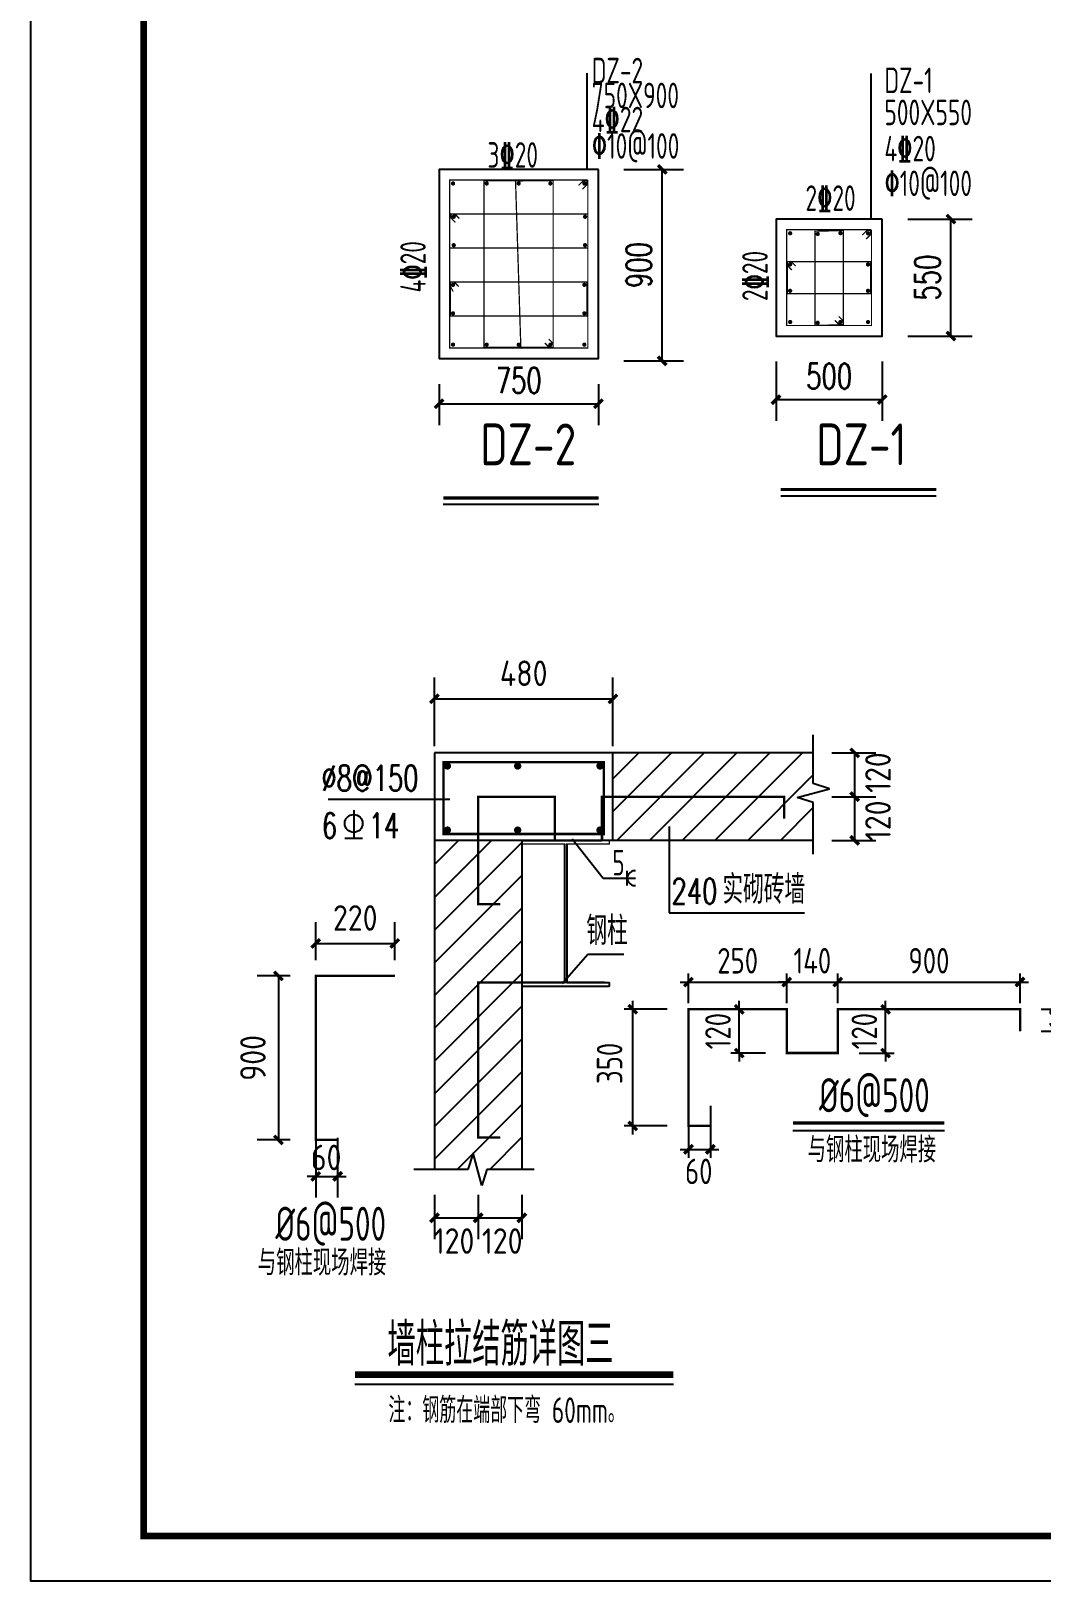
# Model space of a CAD drawing. Extents: x 177291 to 1288761, y 177638 to 322898.
# Drawn here: x 409111 to 432875, y 177960 to 214406 of the extents above; entities that cross this region are included whole.
import ezdxf
from ezdxf.enums import TextEntityAlignment as Align

# ---------------------------------------------------------------- set-up
doc = ezdxf.new("R2010")
doc.units = 0
doc.header["$LTSCALE"] = 1000
for name, color, linetype in [('22', 1, 'Continuous'), ('AXIS', 3, 'Continuous'), ('C', 6, 'Continuous'), ('COLU_DE', 7, 'Continuous'), ('COLU_DE_REIND', 1, 'Continuous'), ('COLU_DE_REINL', 1, 'Continuous'), ('COLU_DE_TEXT_JZ', 7, 'Continuous'), ('DIM', 146, 'Continuous'), ('DIM_LEAD', 3, 'Continuous'), ('NUM', 7, 'Continuous'), ('OTHER', 7, 'Continuous'), ('PUB_DIM', 3, 'Continuous'), ('PUB_TEXT', 7, 'Continuous'), ('PUB_TITLE', 4, 'Continuous'), ('TEXT', 7, 'Continuous'), ('中粗线', 3, 'Continuous'), ('构造线', 7, 'Continuous'), ('特细线', 8, 'Continuous'), ('粗线', 5, 'Continuous'), ('细线', 9, 'Continuous')]:
    doc.layers.add(name, color=color, linetype=linetype)
doc.styles.add('_TCH_DIM', font='SIMPLEX', dxfattribs={"bigfont": 'GBCBIG'})
doc.styles.add('_TCH_DIM_T3', font='SIMPLEX', dxfattribs={"width": 0.705882, "bigfont": 'GBCBIG'})
doc.styles.add('C', font='tssdeng.shx', dxfattribs={"height": 3, "bigfont": 'tssdchn.shx'})
doc.styles.get("Standard").update_dxf_attribs({"font": 'gbenor.shx', "bigfont": 'gbcbig.shx'})
doc.styles.add('STYLE1', font='tssdeng.shx', dxfattribs={"width": 0.75, "bigfont": 'tssdchn.shx'})
doc.styles.add('TSSD_Dimension', font='Tssdeng.shx', dxfattribs={"width": 0.8, "bigfont": 'hztxt.shx'})
doc.styles.add('TSSD_Norm', font='tssdeng.shx', dxfattribs={"bigfont": 'hztxt.shx'})
doc.styles.add('TSSD_Rein', font='Tssdeng.shx', dxfattribs={"width": 0.7, "bigfont": 'hztxt.shx'})
doc.dimstyles.new('DIMN120', dxfattribs={"dimscale": 1.2, "dimtxt": 300, "dimasz": 100, "dimexe": 250, "dimexo": 300, "dimgap": 150, "dimtad": 1, "dimdec": 0, "dimzin": 0, "dimdsep": 46, "dimtxsty": 'Standard', "dimblk": 'ARCHTICK', "dimcen": 0.09, "dimclrt": 7, "dimadec": 0, "dimazin": 0, "dimtfac": 1, "dimtdec": 0, "dimtix": 1, "dimtmove": 2, "dimatfit": 3, "dimldrblk": 'ARCHTICK', "dimfxl": 1, "dimtolj": 1, "dimtzin": 0, "dimarcsym": 0})
doc.dimstyles.new('TCH-200-5', dxfattribs={"dimtxt": 595, "dimasz": 200, "dimexe": 500, "dimexo": 600, "dimgap": 252.5, "dimtad": 1, "dimdec": 0, "dimlfac": 0.2, "dimzin": 0, "dimdsep": 46, "dimtxsty": '_TCH_DIM_T3', "dimblk": 'ARCHTICK', "dimcen": 0.09, "dimclrd": 124, "dimclre": 124, "dimclrt": 7, "dimazin": 2, "dimtfac": 1, "dimtdec": 0, "dimtix": 1, "dimtmove": 2, "dimatfit": 3, "dimfxl": 1, "dimtolj": 1, "dimtzin": 0, "dimarcsym": 0})
doc.dimstyles.new('TSSD_100_200', dxfattribs={"dimtxt": 600, "dimasz": 200, "dimexe": 200, "dimexo": 500, "dimgap": 200, "dimtad": 1, "dimdec": 0, "dimlfac": 0.5, "dimzin": 0, "dimdsep": 46, "dimtxsty": 'TSSD_Dimension', "dimblk": 'ARCHTICK', "dimblk1": 'ARCHTICK', "dimblk2": 'ARCHTICK', "dimcen": 0, "dimdle": 200, "dimclrt": 7, "dimadec": 0, "dimazin": 0, "dimtfac": 1, "dimtdec": 0, "dimtix": 1, "dimtmove": 2, "dimatfit": 3, "dimfxl": 1, "dimtolj": 1, "dimtzin": 0, "dimarcsym": 0})

# ---------------------------------------------------------------- blocks, each defined once
blk = doc.blocks.new('_ArchTick')
at = {"color": 0, "linetype": 'ByBlock', "const_width": 0.4}
blk.add_lwpolyline([(-0.5, -0.5), (0.5, 0.5)], dxfattribs=at)
blk = doc.blocks.new('*D1089')
at = {"layer": 'AXIS', "color": 124, "lineweight": -2, "transparency": 16777216}
for p, q in [((429741, 209982), (431255, 209982)), ((430755, 207234), (430755, 209982)), ((429741, 207234), (431255, 207234))]:
    blk.add_line(p, q, dxfattribs=at)
at = {"layer": 'Defpoints', "color": 0, "transparency": 16777216}
for p in [(429141, 209982), (430755, 209982), (429141, 207234)]:
    blk.add_point(p, dxfattribs=at)
at = {"layer": 'AXIS', "color": 124, "lineweight": -2, "transparency": 16777216, "xscale": 200, "yscale": 200, "zscale": 200}
for p, rotation in [((430755, 209982), 90), ((430755, 207234), 270)]:
    blk.add_blockref('_ArchTick', p, dxfattribs=dict(at, rotation=rotation))
at = {"layer": 'AXIS', "color": 7, "transparency": 16777216, "insert": (430205, 208608), "char_height": 595, "attachment_point": 5, "rotation": 90, "style": '_TCH_DIM_T3'}
blk.add_mtext('\\A1;550', dxfattribs=at)
blk = doc.blocks.new('*D1095')
at = {"layer": 'AXIS', "color": 124, "lineweight": -2, "transparency": 16777216}
for p, q in [((426641, 206634), (426641, 205240)), ((429141, 206634), (429141, 205240)), ((426641, 205740), (429141, 205740))]:
    blk.add_line(p, q, dxfattribs=at)
at = {"layer": 'Defpoints', "color": 0, "transparency": 16777216}
for p in [(426641, 207234), (429141, 207234), (429141, 205740)]:
    blk.add_point(p, dxfattribs=at)
at = {"layer": 'AXIS', "color": 124, "lineweight": -2, "transparency": 16777216, "xscale": 200, "yscale": 200, "zscale": 200, "rotation": 180}
blk.add_blockref('_ArchTick', (426641, 205740), dxfattribs=at)
at = {"layer": 'AXIS', "color": 124, "lineweight": -2, "transparency": 16777216, "xscale": 200, "yscale": 200, "zscale": 200}
blk.add_blockref('_ArchTick', (429141, 205740), dxfattribs=at)
at = {"layer": 'AXIS', "color": 7, "transparency": 16777216, "insert": (427891, 206290), "char_height": 595, "attachment_point": 5, "style": '_TCH_DIM_T3'}
blk.add_mtext('\\A1;500', dxfattribs=at)
blk = doc.blocks.new('*D1495')
at = {"layer": 'Defpoints', "color": 0, "transparency": 16777216}
for p in [(-1177, -344), (-2293, -941), (-1177, -941)]:
    blk.add_point(p, dxfattribs=at)
at = {"layer": 'DIM_LEAD', "color": 0, "lineweight": -2, "transparency": 16777216}
for p, q in [((-2293, -581), (-2293, -44)), ((-1177, -581), (-1177, -44)), ((-2293, -344), (-1177, -344))]:
    blk.add_line(p, q, dxfattribs=at)
at = {"layer": 'DIM_LEAD', "color": 0, "lineweight": -2, "transparency": 16777216, "xscale": 120, "yscale": 120, "zscale": 120, "rotation": 180}
blk.add_blockref('_ArchTick', (-2293, -344), dxfattribs=at)
at = {"layer": 'DIM_LEAD', "color": 0, "lineweight": -2, "transparency": 16777216, "xscale": 120, "yscale": 120, "zscale": 120}
blk.add_blockref('_ArchTick', (-1177, -344), dxfattribs=at)
at = {"layer": 'DIM_LEAD', "color": 7, "transparency": 16777216, "insert": (-1735, 16), "char_height": 360, "attachment_point": 5}
blk.add_mtext('\\A1;220', dxfattribs=at)
blk = doc.blocks.new('*D1496')
at = {"layer": 'Defpoints', "color": 0, "transparency": 16777216}
for p in [(-2293, -2728), (-1984, -2728), (-1984, -3630)]:
    blk.add_point(p, dxfattribs=at)
at = {"layer": 'DIM_LEAD', "color": 0, "lineweight": -2, "transparency": 16777216}
for p, q in [((-2293, -3088), (-2293, -3930)), ((-1984, -3088), (-1984, -3930)), ((-2293, -3630), (-2413, -3630)), ((-2293, -3630), (-1984, -3630)), ((-1984, -3630), (-1864, -3630))]:
    blk.add_line(p, q, dxfattribs=at)
at = {"layer": 'DIM_LEAD', "color": 0, "lineweight": -2, "transparency": 16777216, "xscale": 120, "yscale": 120, "zscale": 120}
blk.add_blockref('_ArchTick', (-2293, -3630), dxfattribs=at)
at = {"layer": 'DIM_LEAD', "color": 0, "lineweight": -2, "transparency": 16777216, "xscale": 120, "yscale": 120, "zscale": 120, "rotation": 180}
blk.add_blockref('_ArchTick', (-1984, -3630), dxfattribs=at)
at = {"layer": 'DIM_LEAD', "color": 7, "transparency": 16777216, "insert": (-2146, -3363), "char_height": 360, "attachment_point": 5}
blk.add_mtext('\\A1;60', dxfattribs=at)
blk = doc.blocks.new('*D1497')
at = {"layer": 'Defpoints', "color": 0, "transparency": 16777216}
for p in [(1903, 3108), (-617, 2079), (1903, 2079)]:
    blk.add_point(p, dxfattribs=at)
at = {"layer": 'DIM_LEAD', "color": 0, "lineweight": -2, "transparency": 16777216}
for p, q in [((-617, 2439), (-617, 3408)), ((1903, 2439), (1903, 3408)), ((-617, 3108), (1903, 3108))]:
    blk.add_line(p, q, dxfattribs=at)
at = {"layer": 'DIM_LEAD', "color": 0, "lineweight": -2, "transparency": 16777216, "xscale": 120, "yscale": 120, "zscale": 120, "rotation": 180}
blk.add_blockref('_ArchTick', (-617, 3108), dxfattribs=at)
at = {"layer": 'DIM_LEAD', "color": 0, "lineweight": -2, "transparency": 16777216, "xscale": 120, "yscale": 120, "zscale": 120}
blk.add_blockref('_ArchTick', (1903, 3108), dxfattribs=at)
at = {"layer": 'DIM_LEAD', "color": 7, "transparency": 16777216, "insert": (643, 3468), "char_height": 360, "attachment_point": 5}
blk.add_mtext('\\A1;480', dxfattribs=at)
blk = doc.blocks.new('*D1498')
at = {"layer": 'Defpoints', "color": 0, "transparency": 16777216}
for p in [(4632, 1727), (5316, 1727), (4632, 1110)]:
    blk.add_point(p, dxfattribs=at)
at = {"layer": 'DIM_LEAD', "color": 0, "lineweight": -2, "transparency": 16777216}
for p, q in [((4992, 1727), (5616, 1727)), ((5316, 1110), (5316, 1727)), ((4992, 1110), (5616, 1110))]:
    blk.add_line(p, q, dxfattribs=at)
at = {"layer": 'DIM_LEAD', "color": 0, "lineweight": -2, "transparency": 16777216, "xscale": 120, "yscale": 120, "zscale": 120}
for p, rotation in [((5316, 1727), 90), ((5316, 1110), 270)]:
    blk.add_blockref('_ArchTick', p, dxfattribs=dict(at, rotation=rotation))
at = {"layer": 'DIM_LEAD', "color": 7, "transparency": 16777216, "insert": (5644, 1387), "char_height": 360, "attachment_point": 5, "rotation": 90}
blk.add_mtext('\\A1;120', dxfattribs=at)
blk = doc.blocks.new('*D1499')
at = {"layer": 'Defpoints', "color": 0, "transparency": 16777216}
for p in [(4632, 2344), (5316, 2344), (4632, 1727)]:
    blk.add_point(p, dxfattribs=at)
at = {"layer": 'DIM_LEAD', "color": 0, "lineweight": -2, "transparency": 16777216}
for p, q in [((4992, 2344), (5616, 2344)), ((5316, 1727), (5316, 2344)), ((4992, 1727), (5616, 1727))]:
    blk.add_line(p, q, dxfattribs=at)
at = {"layer": 'DIM_LEAD', "color": 0, "lineweight": -2, "transparency": 16777216, "xscale": 120, "yscale": 120, "zscale": 120}
for p, rotation in [((5316, 2344), 90), ((5316, 1727), 270)]:
    blk.add_blockref('_ArchTick', p, dxfattribs=dict(at, rotation=rotation))
at = {"layer": 'DIM_LEAD', "color": 7, "transparency": 16777216, "insert": (5644, 2067), "char_height": 360, "attachment_point": 5, "rotation": 90}
blk.add_mtext('\\A1;120', dxfattribs=at)
blk = doc.blocks.new('*D1500')
at = {"layer": 'Defpoints', "color": 0, "transparency": 16777216}
for p in [(0, -3531), (617, -3531), (617, -4215)]:
    blk.add_point(p, dxfattribs=at)
at = {"layer": 'DIM_LEAD', "color": 0, "lineweight": -2, "transparency": 16777216}
for p, q in [((0, -3891), (0, -4515)), ((617, -3891), (617, -4515)), ((0, -4215), (617, -4215))]:
    blk.add_line(p, q, dxfattribs=at)
at = {"layer": 'DIM_LEAD', "color": 0, "lineweight": -2, "transparency": 16777216, "xscale": 120, "yscale": 120, "zscale": 120, "rotation": 180}
blk.add_blockref('_ArchTick', (0, -4215), dxfattribs=at)
at = {"layer": 'DIM_LEAD', "color": 0, "lineweight": -2, "transparency": 16777216, "xscale": 120, "yscale": 120, "zscale": 120}
blk.add_blockref('_ArchTick', (617, -4215), dxfattribs=at)
at = {"layer": 'DIM_LEAD', "color": 7, "transparency": 16777216, "insert": (340, -4542), "char_height": 360, "attachment_point": 5}
blk.add_mtext('\\A1;120', dxfattribs=at)
blk = doc.blocks.new('*D1501')
at = {"layer": 'Defpoints', "color": 0, "transparency": 16777216}
for p in [(-617, -3531), (0, -3531), (0, -4215)]:
    blk.add_point(p, dxfattribs=at)
at = {"layer": 'DIM_LEAD', "color": 0, "lineweight": -2, "transparency": 16777216}
for p, q in [((-617, -3891), (-617, -4515)), ((0, -3891), (0, -4515)), ((-617, -4215), (0, -4215))]:
    blk.add_line(p, q, dxfattribs=at)
at = {"layer": 'DIM_LEAD', "color": 0, "lineweight": -2, "transparency": 16777216, "xscale": 120, "yscale": 120, "zscale": 120, "rotation": 180}
blk.add_blockref('_ArchTick', (-617, -4215), dxfattribs=at)
at = {"layer": 'DIM_LEAD', "color": 0, "lineweight": -2, "transparency": 16777216, "xscale": 120, "yscale": 120, "zscale": 120}
blk.add_blockref('_ArchTick', (0, -4215), dxfattribs=at)
at = {"layer": 'DIM_LEAD', "color": 7, "transparency": 16777216, "insert": (-340, -4542), "char_height": 360, "attachment_point": 5}
blk.add_mtext('\\A1;120', dxfattribs=at)
blk = doc.blocks.new('*D1207')
at = {"layer": 'Defpoints', "color": 0, "transparency": 16777216}
for p in [(-2293, -801), (-2819, -3115), (-2293, -3115)]:
    blk.add_point(p, dxfattribs=at)
at = {"layer": 'DIM_LEAD', "color": 0, "lineweight": -2, "transparency": 16777216}
for p, q in [((-2653, -801), (-3119, -801)), ((-2819, -801), (-2819, -3115)), ((-2653, -3115), (-3119, -3115))]:
    blk.add_line(p, q, dxfattribs=at)
at = {"layer": 'DIM_LEAD', "color": 0, "lineweight": -2, "transparency": 16777216, "xscale": 120, "yscale": 120, "zscale": 120}
for p, rotation in [((-2819, -801), 90), ((-2819, -3115), 270)]:
    blk.add_blockref('_ArchTick', p, dxfattribs=dict(at, rotation=rotation))
at = {"layer": 'DIM_LEAD', "color": 7, "transparency": 16777216, "insert": (-3179, -1958), "char_height": 360, "attachment_point": 5, "rotation": 90}
blk.add_mtext('\\A1;900', dxfattribs=at)
blk = doc.blocks.new('*D1208')
at = {"layer": 'Defpoints', "color": 0, "transparency": 16777216}
for p in [(426895, 192044), (424581, 191050), (426895, 191050)]:
    blk.add_point(p, dxfattribs=at)
at = {"layer": 'DIM', "color": 0, "lineweight": -2, "transparency": 16777216}
for p, q in [((424581, 191550), (424581, 192244)), ((426895, 191550), (426895, 192244)), ((424381, 192044), (427095, 192044))]:
    blk.add_line(p, q, dxfattribs=at)
at = {"layer": 'DIM', "color": 0, "lineweight": -2, "transparency": 16777216, "xscale": 200, "yscale": 200, "zscale": 200, "rotation": 180}
blk.add_blockref('_ArchTick', (424581, 192044), dxfattribs=at)
at = {"layer": 'DIM', "color": 0, "lineweight": -2, "transparency": 16777216, "xscale": 200, "yscale": 200, "zscale": 200}
blk.add_blockref('_ArchTick', (426895, 192044), dxfattribs=at)
at = {"layer": 'DIM', "color": 7, "transparency": 16777216, "insert": (425738, 192544), "char_height": 600, "attachment_point": 5, "style": 'TSSD_Dimension'}
blk.add_mtext('\\A1;250', dxfattribs=at)
blk = doc.blocks.new('*D1209')
at = {"layer": 'Defpoints', "color": 0, "transparency": 16777216}
for p in [(432381, 192044), (428095, 191050), (432381, 191050)]:
    blk.add_point(p, dxfattribs=at)
at = {"layer": 'DIM', "color": 0, "lineweight": -2, "transparency": 16777216}
for p, q in [((428095, 191550), (428095, 192244)), ((432381, 191550), (432381, 192244)), ((427895, 192044), (432581, 192044))]:
    blk.add_line(p, q, dxfattribs=at)
at = {"layer": 'DIM', "color": 0, "lineweight": -2, "transparency": 16777216, "xscale": 200, "yscale": 200, "zscale": 200, "rotation": 180}
blk.add_blockref('_ArchTick', (428095, 192044), dxfattribs=at)
at = {"layer": 'DIM', "color": 0, "lineweight": -2, "transparency": 16777216, "xscale": 200, "yscale": 200, "zscale": 200}
blk.add_blockref('_ArchTick', (432381, 192044), dxfattribs=at)
at = {"layer": 'DIM', "color": 7, "transparency": 16777216, "insert": (430238, 192544), "char_height": 600, "attachment_point": 5, "style": 'TSSD_Dimension'}
blk.add_mtext('\\A1;900', dxfattribs=at)
blk = doc.blocks.new('*D1210')
at = {"layer": 'Defpoints', "color": 0, "transparency": 16777216}
for p in [(428095, 192044), (426895, 191050), (428095, 191050)]:
    blk.add_point(p, dxfattribs=at)
at = {"layer": 'DIM', "color": 0, "lineweight": -2, "transparency": 16777216}
for p, q in [((426895, 191550), (426895, 192244)), ((428095, 191550), (428095, 192244)), ((426895, 192044), (426695, 192044)), ((426895, 192044), (428095, 192044)), ((428095, 192044), (428295, 192044))]:
    blk.add_line(p, q, dxfattribs=at)
at = {"layer": 'DIM', "color": 0, "lineweight": -2, "transparency": 16777216, "xscale": 200, "yscale": 200, "zscale": 200}
blk.add_blockref('_ArchTick', (426895, 192044), dxfattribs=at)
at = {"layer": 'DIM', "color": 0, "lineweight": -2, "transparency": 16777216, "xscale": 200, "yscale": 200, "zscale": 200, "rotation": 180}
blk.add_blockref('_ArchTick', (428095, 192044), dxfattribs=at)
at = {"layer": 'DIM', "color": 7, "transparency": 16777216, "insert": (427495, 192544), "char_height": 600, "attachment_point": 5, "style": 'TSSD_Dimension'}
blk.add_mtext('\\A1;140', dxfattribs=at)
blk = doc.blocks.new('*D1211')
at = {"layer": 'Defpoints', "color": 0, "transparency": 16777216}
for p in [(423270, 191403), (424581, 191403), (424581, 188660)]:
    blk.add_point(p, dxfattribs=at)
at = {"layer": 'DIM', "color": 0, "lineweight": -2, "transparency": 16777216}
for p, q in [((424081, 191403), (423070, 191403)), ((423270, 188460), (423270, 191603)), ((424081, 188660), (423070, 188660))]:
    blk.add_line(p, q, dxfattribs=at)
at = {"layer": 'DIM', "color": 0, "lineweight": -2, "transparency": 16777216, "xscale": 200, "yscale": 200, "zscale": 200}
for p, rotation in [((423270, 191403), 90), ((423270, 188660), 270)]:
    blk.add_blockref('_ArchTick', p, dxfattribs=dict(at, rotation=rotation))
at = {"layer": 'DIM', "color": 7, "transparency": 16777216, "insert": (422724, 190131), "char_height": 600, "attachment_point": 5, "rotation": 90, "style": 'TSSD_Dimension'}
blk.add_mtext('\\A1;350', dxfattribs=at)
blk = doc.blocks.new('*D1212')
at = {"layer": 'Defpoints', "color": 0, "transparency": 16777216}
for p in [(424581, 189631), (425095, 189631), (425095, 188110)]:
    blk.add_point(p, dxfattribs=at)
at = {"layer": 'DIM', "color": 0, "lineweight": -2, "transparency": 16777216}
for p, q in [((424581, 189131), (424581, 187910)), ((425095, 189131), (425095, 187910)), ((424381, 188110), (425295, 188110))]:
    blk.add_line(p, q, dxfattribs=at)
at = {"layer": 'DIM', "color": 0, "lineweight": -2, "transparency": 16777216, "xscale": 200, "yscale": 200, "zscale": 200, "rotation": 180}
blk.add_blockref('_ArchTick', (424581, 188110), dxfattribs=at)
at = {"layer": 'DIM', "color": 0, "lineweight": -2, "transparency": 16777216, "xscale": 200, "yscale": 200, "zscale": 200}
blk.add_blockref('_ArchTick', (425095, 188110), dxfattribs=at)
at = {"layer": 'DIM', "color": 7, "transparency": 16777216, "insert": (424822, 187591), "char_height": 600, "attachment_point": 5, "style": 'TSSD_Dimension'}
blk.add_mtext('\\A1;60', dxfattribs=at)
blk = doc.blocks.new('*D1213')
at = {"layer": 'Defpoints', "color": 0, "transparency": 16777216}
for p in [(428095, 191403), (429217, 191403), (428095, 190375)]:
    blk.add_point(p, dxfattribs=at)
at = {"layer": 'DIM', "color": 0, "lineweight": -2, "transparency": 16777216}
for p, q in [((428595, 191403), (429417, 191403)), ((429217, 191403), (429217, 191603)), ((429217, 190375), (429217, 191403)), ((428595, 190375), (429417, 190375)), ((429217, 190375), (429217, 190175))]:
    blk.add_line(p, q, dxfattribs=at)
at = {"layer": 'DIM', "color": 0, "lineweight": -2, "transparency": 16777216, "xscale": 200, "yscale": 200, "zscale": 200}
for p, rotation in [((429217, 191403), 270), ((429217, 190375), 90)]:
    blk.add_blockref('_ArchTick', p, dxfattribs=dict(at, rotation=rotation))
at = {"layer": 'DIM', "color": 7, "transparency": 16777216, "insert": (428717, 190889), "char_height": 600, "attachment_point": 5, "rotation": 90, "style": 'TSSD_Dimension'}
blk.add_mtext('\\A1;120', dxfattribs=at)
blk = doc.blocks.new('*D1214')
at = {"layer": 'Defpoints', "color": 0, "transparency": 16777216}
for p in [(425774, 191403), (426895, 191403), (426895, 190375)]:
    blk.add_point(p, dxfattribs=at)
at = {"layer": 'DIM', "color": 0, "lineweight": -2, "transparency": 16777216}
for p, q in [((426395, 191403), (425574, 191403)), ((425774, 191403), (425774, 191603)), ((425774, 190375), (425774, 191403)), ((426395, 190375), (425574, 190375)), ((425774, 190375), (425774, 190175))]:
    blk.add_line(p, q, dxfattribs=at)
at = {"layer": 'DIM', "color": 0, "lineweight": -2, "transparency": 16777216, "xscale": 200, "yscale": 200, "zscale": 200}
for p, rotation in [((425774, 191403), 270), ((425774, 190375), 90)]:
    blk.add_blockref('_ArchTick', p, dxfattribs=dict(at, rotation=rotation))
at = {"layer": 'DIM', "color": 7, "transparency": 16777216, "insert": (425274, 190889), "char_height": 600, "attachment_point": 5, "rotation": 90, "style": 'TSSD_Dimension'}
blk.add_mtext('\\A1;120', dxfattribs=at)
blk = doc.blocks.new('*D1215')
at = {"layer": 'Defpoints', "color": 0, "transparency": 16777216}
for p in [(432381, 191403), (433693, 191403), (432381, 190889)]:
    blk.add_point(p, dxfattribs=at)
at = {"layer": 'DIM', "color": 0, "lineweight": -2, "transparency": 16777216}
for p, q in [((432881, 191403), (433893, 191403)), ((433693, 190689), (433693, 191603)), ((432881, 190889), (433893, 190889))]:
    blk.add_line(p, q, dxfattribs=at)
at = {"layer": 'DIM', "color": 0, "lineweight": -2, "transparency": 16777216, "xscale": 200, "yscale": 200, "zscale": 200}
for p, rotation in [((433693, 191403), 90), ((433693, 190889), 270)]:
    blk.add_blockref('_ArchTick', p, dxfattribs=dict(at, rotation=rotation))
at = {"layer": 'DIM', "color": 7, "transparency": 16777216, "insert": (433370, 191167), "char_height": 600, "attachment_point": 5, "rotation": 90, "style": 'TSSD_Dimension'}
blk.add_mtext('\\A1;60', dxfattribs=at)
blk = doc.blocks.new('*D1847')
at = {"layer": 'AXIS', "color": 124, "lineweight": -2, "transparency": 16777216}
for p, q in [((423061, 211152), (424461, 211152)), ((423961, 206652), (423961, 211152)), ((423061, 206652), (424461, 206652))]:
    blk.add_line(p, q, dxfattribs=at)
at = {"layer": 'Defpoints', "color": 0, "transparency": 16777216}
for p in [(422461, 211152), (423961, 211152), (422461, 206652)]:
    blk.add_point(p, dxfattribs=at)
at = {"layer": 'AXIS', "color": 124, "lineweight": -2, "transparency": 16777216, "xscale": 200, "yscale": 200, "zscale": 200}
for p, rotation in [((423961, 211152), 90), ((423961, 206652), 270)]:
    blk.add_blockref('_ArchTick', p, dxfattribs=dict(at, rotation=rotation))
at = {"layer": 'AXIS', "color": 7, "transparency": 16777216, "insert": (423411, 208902), "char_height": 595, "attachment_point": 5, "rotation": 90, "style": '_TCH_DIM_T3'}
blk.add_mtext('\\A1;900', dxfattribs=at)
blk = doc.blocks.new('*D1848')
at = {"layer": 'AXIS', "color": 124, "lineweight": -2, "transparency": 16777216}
for p, q in [((418711, 206102), (418711, 205141)), ((422461, 206102), (422461, 205141)), ((418711, 205641), (422461, 205641))]:
    blk.add_line(p, q, dxfattribs=at)
at = {"layer": 'Defpoints', "color": 0, "transparency": 16777216}
for p in [(418711, 206702), (422461, 206702), (422461, 205641)]:
    blk.add_point(p, dxfattribs=at)
at = {"layer": 'AXIS', "color": 124, "lineweight": -2, "transparency": 16777216, "xscale": 200, "yscale": 200, "zscale": 200, "rotation": 180}
blk.add_blockref('_ArchTick', (418711, 205641), dxfattribs=at)
at = {"layer": 'AXIS', "color": 124, "lineweight": -2, "transparency": 16777216, "xscale": 200, "yscale": 200, "zscale": 200}
blk.add_blockref('_ArchTick', (422461, 205641), dxfattribs=at)
at = {"layer": 'AXIS', "color": 7, "transparency": 16777216, "insert": (420586, 206191), "char_height": 595, "attachment_point": 5, "style": '_TCH_DIM_T3'}
blk.add_mtext('\\A1;750', dxfattribs=at)
blk = doc.blocks.new('1')
at = {"layer": '22'}
for p, q in [((0, 1726.9), (1080, 1726.9)), ((0, 209.8), (0, 1726.9)), ((1082.8, 1726.9), (1082.8, 1109.8)), ((4320, 1726.9), (1748.6, 1726.9)), ((0, 209.8), (308.6, 209.8)), ((-1176.6, -800.8), (-2292.6, -800.8))]:
    blk.add_line(p, q, dxfattribs=at)
at = {"layer": '22', "const_width": 33.6}
blk.add_lwpolyline([(-488.6, 2215.5), (1774.3, 2215.5), (1774.3, 1200.5), (-488.6, 1200.5)], close=True, dxfattribs=at)
for points in [[(308.6, 209.8), (0, 209.8), (0, 1726.9), (1082.8, 1726.9), (1082.8, 1109.8)], [(4320, 1418.3), (4320, 1726.9), (1748.6, 1726.9), (1748.6, 1109.8)], [(1082.8, 1109.8), (1748.6, 1109.8)], [(-1176.6, -800.8), (-2292.6, -800.8), (-2292.6, -3115.1), (-1984, -3115.1)], [(617.1, -896), (0, -896), (0, -3081.7), (308.6, -3081.7)]]:
    blk.add_lwpolyline(points, dxfattribs=at)
at = {"layer": 'Defpoints', "color": 0, "linetype": 'ByBlock'}
blk.add_point((1913, 3234.3), dxfattribs=at)
at = {"layer": 'DIM_LEAD'}
for p, q in [((-399.2, 1685.9, -716.3), (-2117.9, 1685.9, -716.3)), ((2696, 1308.4, -716.3), (2696, 89.6, -716.3)), ((2696, 89.6, -716.3), (4607.4, 89.6, -716.3)), ((1185.9, -907.3, -716.3), (1546.2, -493.4, -716.3)), ((1546.2, -493.4, -716.3), (2054.8, -493.4, -716.3))]:
    blk.add_line(p, q, dxfattribs=at)
at = {"layer": 'OTHER', "color": 9}
for p, q in [((4731.4, 1911.6), (4731.4, 2602)), ((4505.1, 1716.1), (4957.7, 1839.6)), ((4957.7, 1839.6), (4731.4, 1911.6)), ((4731.4, 1644.1), (4505.1, 1716.1)), ((4731.4, 915.9), (4731.4, 1644.1)), ((-72.5, -3304.4), (-144.5, -3530.7)), ((50.9, -3757), (-72.5, -3304.4)), ((-144.5, -3530.7), (-906.1, -3530.7)), ((122.9, -3530.7), (50.9, -3757)), ((792.7, -3530.7), (122.9, -3530.7))]:
    blk.add_line(p, q, dxfattribs=at)
at = {"layer": 'PUB_DIM'}
blk.add_line((-1740.4, -6561.7, -716.3), (2756.6, -6561.7, -716.3), dxfattribs=at)
at = {"layer": 'PUB_DIM', "const_width": 95.3, "elevation": -716.3}
blk.add_lwpolyline([(-1740.4, -6427.8), (2756.6, -6427.8)], dxfattribs=at)
at = {"layer": 'PUB_TEXT'}
for p, q in [((-1756.5, 1538.9, -716.3), (-1756.5, 1139.9, -716.3)), ((-1882.5, 1139.9, -716.3), (-1630.5, 1139.9, -716.3))]:
    blk.add_line(p, q, dxfattribs=at)
blk.add_circle((-1756.5, 1349.9, -716.3), 126, dxfattribs=at)
at = {"layer": '中粗线'}
for p, q in [((1218.9, 1058.3), (1218.9, -896)), ((1249.7, 1058.3), (1249.7, -896)), ((617.1, -767.4), (617.1, -818.8)), ((617.1, -767.4), (617.1, -818.8)), ((617.1, -896), (1218.9, -896)), ((617.1, -947.4), (1851.4, -947.4)), ((1249.7, -896), (1851.4, -896)), ((1249.7, -896), (1851.4, -896)), ((1851.4, -896), (1851.4, -947.4)), ((1851.4, -896), (1851.4, -947.4))]:
    blk.add_line(p, q, dxfattribs=at)
at = {"layer": '特细线'}
for p, q in [((1902.9, 1517.1), (2729.8, 2344)), ((1902.9, 1979), (2267.9, 2344)), ((1957.3, 1109.8), (3191.6, 2344)), ((2419.2, 1109.8), (3653.4, 2344)), ((2881, 1109.8), (4115.3, 2344)), ((3342.8, 1109.8), (4577.1, 2344)), ((3804.7, 1109.8), (4731.4, 2036.5)), ((4266.5, 1109.8), (4731.4, 1574.7)), ((-617.1, 768.4), (-275.8, 1109.8)), ((-617.1, 1101.7), (-609, 1109.8)), ((-617.1, 306.5), (186.1, 1109.8)), ((1329.4, 1133.6), (1764.7, 577.7)), ((-617.1, -155.3), (617.1, 1079)), ((-617.1, -617.1), (617.1, 617.1)), ((1764.7, 577.7), (2219.3, 577.7)), ((-617.1, -1079), (617.1, 155.3)), ((-617.1, -1540.8), (617.1, -306.5)), ((-617.1, -2002.7), (617.1, -768.4)), ((-617.1, -2464.5), (617.1, -1230.2)), ((-617.1, -2926.4), (617.1, -1692.1)), ((-617.1, -3388.2), (617.1, -2153.9)), ((-297.8, -3530.7), (617.1, -2615.7)), ((164.1, -3530.7), (617.1, -3077.6))]:
    blk.add_line(p, q, dxfattribs=at)
at = {"layer": '特细线', "const_width": 51.4}
for points in [[(-459.7, 2160.4, 1), (-408.3, 2160.4, 1)], [(532.2, 2160.4, 1), (583.6, 2160.4, 1)], [(1745.5, 2160.4, -1), (1694, 2160.4, -1)], [(-459.7, 1255.5, -1), (-408.3, 1255.5, -1)], [(532.2, 1255.5, -1), (583.6, 1255.5, -1)], [(1745.5, 1255.5, 1), (1694, 1255.5, 1)]]:
    blk.add_lwpolyline(points, format="xyb", close=True, dxfattribs=at)
at = {"layer": '粗线'}
for p, q in [((1748.6, 1109.8), (1748.6, 1726.9)), ((4320, 1418.3), (4320, 1726.9)), ((617.1, 1109.8), (1440, 1109.8)), ((-2292.6, -800.8), (-2292.6, -3115.1)), ((1784.6, -896), (0, -896)), ((0, -896), (0, -3081.7)), ((-2292.6, -3115.1), (-1984, -3115.1)), ((0, -3081.7), (308.6, -3081.7))]:
    blk.add_line(p, q, dxfattribs=at)
at = {"layer": '细线'}
for p, q in [((4731.4, 2344), (-617.1, 2344)), ((-617.1, 2344), (-617.1, -3530.7)), ((1902.9, 1109.8), (1902.9, 2344)), ((1902.9, 1109.8), (-617.1, 1109.8)), ((617.1, 1109.8), (617.1, -3530.7)), ((4731.4, 1109.8), (1902.9, 1109.8)), ((2104.6, 474.9), (2104.6, 680.6))]:
    blk.add_line(p, q, dxfattribs=at)
at = {"layer": '细线', "const_width": 20.6}
blk.add_lwpolyline([(1851.4, -947.4), (617.1, -947.4), (617.1, -896), (1218.9, -896), (1218.9, 1058.3), (617.1, 1058.3), (617.1, 1109.8), (1851.4, 1109.8), (1851.4, 1058.3), (1249.7, 1058.3), (1249.7, -896), (1851.4, -896), (1851.4, -947.4)], dxfattribs=at)
at = {"layer": '细线'}
blk.add_arc((2208, 577.7), 103.5, 83.7479, 276.2521, dxfattribs=at)
at = {"layer": 'PUB_TEXT'}
for s, height, style, width, p in [('%%c8@150', 357, '_TCH_DIM', 0.705882, (-2212.8, 1811.9, -716.3)), ('6', 357, '_TCH_DIM', 0.705882, (-2206.5, 1139.9, -716.3)), ('14', 357, '_TCH_DIM', 0.705882, (-1546.5, 1139.9, -716.3)), ('240', 357, '_TCH_DIM', 0.705882, (2728.7, 215.6, -716.3)), ('墙柱拉结筋详图三', 600, 'C', 0.7, (-1280.6, -6299.7, -716.3)), ('注：钢筋在端部下弯 60mm。', 360, 'C', 0.7, (-1266.8, -7108, -716.3))]:
    blk.add_text(s, height=height, dxfattribs=dict(at, style=style, width=width)).set_placement(p)
at = {"layer": 'PUB_TEXT', "style": '_TCH_DIM'}
for s, p in [('实砌砖墙', (3448.7, 215.6, -716.3)), ('钢柱', (1527.9, -367.4, -716.3))]:
    blk.add_text(s, height=405.11, dxfattribs=at).set_placement(p)
at = {"layer": '中粗线', "style": 'STYLE1', "width": 0.7}
blk.add_text('%%c6@500', height=480, dxfattribs=at).set_placement((-2862, -4538.5))
at = {"layer": '细线', "style": 'STYLE1', "width": 0.7}
blk.add_text('5', height=360, dxfattribs=at).set_placement((1893.9, 615.9))
at = {"layer": 'DIM_LEAD'}
for p1, p2, distance, text, picture, middle in [((-617.1, 2079.1, -716.3), (1902.9, 2079.1, -716.3), 1028.9, '480', '*D1497', (642.9, 3468, -716.3)), ((-2292.6, -940.5, -716.3), (-1176.6, -940.5, -716.3), 596.4, '220', '*D1495', (-1734.6, 15.9, -716.3))]:
    dim = blk.add_aligned_dim(p1=p1, p2=p2, distance=distance, text=text, dimstyle='DIMN120', dxfattribs=at)
    dim.commit()
    dim.dimension.update_dxf_attribs({"geometry": picture, "text_midpoint": middle})
for base, p1, p2, angle, text, picture, middle in [((5316.2, 2344, -716.3), (4632.2, 1726.9, -716.3), (4632.2, 2344, -716.3), 90, '120', '*D1499', (5643.9, 2066.6, -716.3)), ((5316.2, 1726.9, -716.3), (4632.2, 1109.8, -716.3), (4632.2, 1726.9, -716.3), 90, '120', '*D1498', (5643.9, 1387.2, -716.3)), ((-1984, -3630.5, -716.3), (-2292.6, -2727.7, -716.3), (-1984, -2727.7, -716.3), 0, '60', '*D1496', (-2146.5, -3363, -716.3)), ((0, -4214.7, -716.3), (-617.1, -3530.7, -716.3), (0, -3530.7, -716.3), 0, '120', '*D1501', (-339.7, -4542.3, -716.3)), ((617.1, -4214.7, -716.3), (0, -3530.7, -716.3), (617.1, -3530.7, -716.3), 0, '120', '*D1500', (339.7, -4542.3, -716.3))]:
    dim = blk.add_linear_dim(base=base, p1=p1, p2=p2, angle=angle, text=text, dimstyle='DIMN120', dxfattribs=at)
    dim.commit()
    dim.dimension.update_dxf_attribs({"geometry": picture, "text_midpoint": middle, "dimtype": 161})
dim = blk.add_linear_dim(base=(-2819.3, -3115.1), p1=(-2292.6, -800.8), p2=(-2292.6, -3115.1), angle=90, text='900', dimstyle='DIMN120', dxfattribs=at)
dim.commit()
dim.dimension.update_dxf_attribs({"geometry": '*D1207', "text_midpoint": (-3179.3, -1958)})

msp = doc.modelspace()

# ---------------------------------------------------------------- linework, layer by layer
at = {"layer": '22', "const_width": 56, "elevation": -1193.88}
msp.add_lwpolyline([(425095.4, 188660.48), (424581.11, 188660.48), (424581.11, 191403.34), (426895.4, 191403.34), (426895.4, 190374.77), (428095.4, 190374.77), (428095.4, 191403.34), (432381.11, 191403.34), (432381.11, 190889.05)], dxfattribs=at)
at = {"layer": 'AXIS'}
for p, q in [((422194.27, 211151.72), (422194.27, 213416.87)), ((428869.61, 213406.48), (428869.61, 209981.98))]:
    msp.add_line(p, q, dxfattribs=at)
at = {"layer": 'C', "color": 1, "linetype": 'ByBlock', "const_width": 80.21, "elevation": -1193.88}
msp.add_lwpolyline([(427039.25, 188729.98), (430600.97, 188729.98)], dxfattribs=at)
at = {"layer": 'COLU_DE'}
for points in [[(422460.93, 211151.72), (418710.93, 211151.72), (418710.93, 206701.72), (422460.93, 206701.72)], [(429140.88, 209981.98), (426640.88, 209981.98), (426640.88, 207233.57), (429140.88, 207233.57)]]:
    msp.add_lwpolyline(points, close=True, dxfattribs=at)
at = {"layer": 'COLU_DE_REIND', "const_width": 50}
for points in [[(419015.93, 210821.72, 1), (419065.93, 210821.72, 1)], [(419807.73, 210821.72, 1), (419857.73, 210821.72, 1)], [(420609.34, 210821.72, -1), (420559.34, 210821.72, -1)], [(421356.84, 210821.72, -1), (421306.84, 210821.72, -1)], [(422105.93, 210821.72, 1), (422155.93, 210821.72, 1)], [(419032.53, 210038.31, -1), (419082.53, 210038.31, -1)], [(422122.53, 210038.31, -1), (422172.53, 210038.31, -1)], [(426947.48, 209650.38, 1), (426997.48, 209650.38, 1)], [(427645.88, 209633.78, -1), (427595.88, 209633.78, -1)], [(428180.88, 209650.38, -1), (428130.88, 209650.38, -1)], [(428779.28, 209650.38, 1), (428829.28, 209650.38, 1)], [(419032.53, 209369.77, -1), (419082.53, 209369.77, -1)], [(422122.53, 209369.77, -1), (422172.53, 209369.77, -1)], [(426947.48, 208916.98, -1), (426997.48, 208916.98, -1)], [(428779.28, 208916.98, -1), (428829.28, 208916.98, -1)], [(419015.93, 208438.31, -1), (419065.93, 208438.31, -1)], [(422105.93, 208438.31, -1), (422155.93, 208438.31, -1)], [(426947.48, 208296.98, -1), (426997.48, 208296.98, -1)], [(428779.28, 208296.98, -1), (428829.28, 208296.98, -1)], [(419015.93, 207768.31, -1), (419065.93, 207768.31, -1)], [(422105.93, 207768.31, -1), (422155.93, 207768.31, -1)], [(426947.48, 207563.57, 1), (426997.48, 207563.57, 1)], [(427645.88, 207546.98, -1), (427595.88, 207546.98, -1)], [(428180.88, 207563.57, -1), (428130.88, 207563.57, -1)], [(428779.28, 207563.57, 1), (428829.28, 207563.57, 1)], [(419015.93, 207031.72, 1), (419065.93, 207031.72, 1)], [(419807.73, 207031.72, 1), (419857.73, 207031.72, 1)], [(420609.34, 207031.72, -1), (420559.34, 207031.72, -1)], [(421356.84, 207031.72, -1), (421306.84, 207031.72, -1)], [(422105.93, 207031.72, 1), (422155.93, 207031.72, 1)]]:
    msp.add_lwpolyline(points, format="xyb", close=True, dxfattribs=at)
at = {"layer": 'COLU_DE_REINL', "const_width": 30}
for points in [[(422086.56, 210685.42), (422195.93, 210794.79), (422195.93, 210903.31), (418959.34, 210903.31), (418959.34, 206950.12), (422212.53, 206950.12), (422212.53, 210886.72), (422104.01, 210886.72), (421994.63, 210777.34)], [(421292.95, 207162.53), (421396.84, 207058.64), (421396.84, 206966.72), (419771.84, 206966.72), (419771.84, 210886.72), (421396.84, 210886.72), (421396.84, 206966.72), (421304.91, 206966.72), (421201.02, 207070.61)], [(420677.25, 210876.98), (420511.51, 210886.72), (420636.38, 206950.12), (420515.73, 206966.72)], [(419096.42, 209907.5), (418992.53, 210011.39), (418992.53, 210103.31), (422212.53, 210103.31), (422212.53, 209303.31), (418959.34, 209303.31), (418959.34, 210103.31), (419084.46, 210103.31), (419188.35, 209999.42)], [(428759.9, 209514.08), (428869.28, 209623.45), (428869.28, 209731.98), (426890.88, 209731.98), (426890.88, 207481.98), (428885.88, 207481.98), (428885.88, 209715.38), (428777.36, 209715.38), (428667.98, 209606)], [(428116.99, 207694.39), (428220.88, 207590.5), (428220.88, 207498.57), (427555.88, 207481.98), (427555.88, 209698.78), (428220.88, 209715.38), (428220.88, 207498.57), (428128.95, 207498.57), (428025.06, 207602.47)], [(427011.37, 208786.16), (426907.48, 208890.05), (426907.48, 208981.98), (428869.28, 208981.98), (428869.28, 208231.98), (426907.48, 208231.98), (426907.48, 208981.98), (426999.4, 208981.98), (427103.29, 208878.09)], [(419043.21, 208279.36), (418975.93, 208411.39), (418975.93, 208503.31), (422195.93, 208503.31), (422195.93, 207703.31), (418975.93, 207703.31), (418975.93, 208503.31), (419067.86, 208503.31), (419171.75, 208399.42)]]:
    msp.add_lwpolyline(points, dxfattribs=at)
at = {"layer": 'NUM', "const_width": 75}
for points in [[(418809.58, 203426.65), (422471.22, 203426.65)], [(426749.47, 203624.15), (430411.11, 203624.15)]]:
    msp.add_lwpolyline(points, dxfattribs=at)
at = {"layer": 'NUM'}
for points in [[(426749.47, 203474.15), (430411.11, 203474.15)], [(418809.58, 203276.65), (422471.22, 203276.65)]]:
    msp.add_lwpolyline(points, dxfattribs=at)
at = {"layer": 'PUB_TITLE'}
msp.add_lwpolyline([(409110.99, 240960.27), (498308.36, 240960.27), (498308.36, 177959.98), (409110.99, 177959.98)], close=True, dxfattribs=at)
at = {"layer": 'PUB_TITLE', "const_width": 159.09}
msp.add_lwpolyline([(411762.51, 179020.59), (411762.51, 239899.66), (497247.75, 239899.66), (497247.75, 179020.59)], close=True, dxfattribs=at)
at = {"layer": '粗线'}
for p, q in [((424581.11, 191403.34, -1193.88), (426895.4, 191403.34, -1193.88)), ((424581.11, 188660.48, -1193.88), (424581.11, 191403.34, -1193.88)), ((426895.4, 191403.34, -1193.88), (426895.4, 190374.77, -1193.88)), ((428095.4, 190374.77, -1193.88), (428095.4, 191403.34, -1193.88)), ((432381.16, 191403.34, -1193.88), (428095.4, 191403.34, -1193.88)), ((432381.11, 190889.05, -1193.88), (432381.11, 191403.34, -1193.88)), ((426895.4, 190374.77, -1193.88), (428095.4, 190374.77, -1193.88)), ((424581.11, 188660.48, -1193.88), (425095.4, 188660.48, -1193.88))]:
    msp.add_line(p, q, dxfattribs=at)
at = {"layer": '细线'}
msp.add_line((427039.25, 188549.98, -1193.88), (430600.97, 188549.98, -1193.88), dxfattribs=at)

# ---------------------------------------------------------------- block references
at = {"layer": '构造线', "xscale": 1.666666666744277, "yscale": 1.666666666744277, "zscale": 1.666666666744277}
msp.add_blockref('1', (419631.85, 193523.72), dxfattribs=at)

# ---------------------------------------------------------------- texts
at = {"layer": 'COLU_DE_TEXT_JZ', "style": 'TSSD_Rein', "width": 0.7}
for s, p in [('DZ-1', (429190.77, 212946.13)), ('500X550', (429190.77, 212191.43)), ('4%%13220', (429190.77, 211341.96)), ('%%13010@100', (429190.77, 210525.08))]:
    msp.add_text(s, height=599.985, dxfattribs=at).set_placement(p)
msp.add_text('2%%13220', height=600, dxfattribs=at).set_placement((427923.61, 210477.02), align=Align.MIDDLE)
for s, p in [('4%%13220', (418098.98, 208862.3)), ('2%%13220', (426144.3, 208645.91))]:
    msp.add_text(s, height=600, rotation=90, dxfattribs=at).set_placement(p, align=Align.MIDDLE)
at = {"layer": 'PUB_TEXT', "style": 'C', "width": 0.8}
for s, p in [('DZ-2', (419684.28, 203903.38)), ('DZ-1', (427589.17, 203903.38))]:
    msp.add_text(s, height=980, dxfattribs=at).set_placement(p, align=Align.BOTTOM_LEFT)
at = {"layer": 'TEXT', "style": 'TSSD_Norm', "width": 0.7}
for s, height, p in [('DZ-2', 599.998, (422305.38, 213176.37)), ('750X900', 599.998, (422305.38, 212591.69)), ('4%%13222', 599.998, (422305.38, 212025.37)), ('%%13010@100', 599.9985, (422305.38, 211403.34))]:
    msp.add_text(s, height=height, dxfattribs=at).set_placement(p)
msp.add_text('3%%13220', height=599.998, dxfattribs=at).set_placement((420446.33, 211493.18), align=Align.MIDDLE)
at = {"layer": '中粗线', "style": 'STYLE1', "width": 0.7}
msp.add_text('%%c6@500', height=800, dxfattribs=at).set_placement((427652.52, 188982.68, -1193.88))
at = {"layer": '细线'}
for p in [(427383.47, 187800.13, -1193.88), (414447.06, 185143.94, -1193.88)]:
    msp.add_text('与钢柱现场焊接', height=600, dxfattribs=at).set_placement(p)

# ---------------------------------------------------------------- dimensions: what is measured, and where the dimension line sits
at = {"layer": 'AXIS'}
for p1, p2, distance, picture, middle in [((422460.93, 206651.72), (422460.93, 211151.72), -1500, '*D1847', (423410.93, 208901.72)), ((429140.88, 207233.57), (429140.88, 209981.98), -1613.73, '*D1089', (430204.61, 208607.78))]:
    dim = msp.add_aligned_dim(p1=p1, p2=p2, distance=distance, dimstyle='TCH-200-5', dxfattribs=at)
    dim.commit()
    dim.dimension.update_dxf_attribs({"geometry": picture, "text_midpoint": middle})
for base, p1, p2, picture, middle in [((429140.88, 205739.72), (426640.88, 207233.57), (429140.88, 207233.57), '*D1095', (427890.88, 206289.72)), ((422460.93, 205641.37), (418710.93, 206701.72), (422460.93, 206701.72), '*D1848', (420585.93, 206191.37))]:
    dim = msp.add_linear_dim(base=base, p1=p1, p2=p2, dimstyle='TCH-200-5', dxfattribs=at)
    dim.commit()
    dim.dimension.update_dxf_attribs({"geometry": picture, "text_midpoint": middle})
at = {"layer": 'DIM'}
for p1, p2, distance, text, picture, middle in [((424581.11, 191049.96, -2387.77), (426895.4, 191049.96, -2387.77), 993.99, '250', '*D1208', (425738.26, 192543.95, -2387.77)), ((426895.4, 191049.96, -2387.77), (428095.4, 191049.96, -2387.77), 993.99, '140', '*D1210', (427495.4, 192543.95, -2387.77)), ((428095.4, 191049.96, -2387.77), (432381.11, 191049.96, -2387.77), 993.99, '900', '*D1209', (430238.26, 192543.95, -2387.77)), ((426895.4, 190374.77, -2387.77), (426895.4, 191403.34, -2387.77), 1121.2, '120', '*D1214', (425274.2, 190889.05, -2387.77)), ((428095.4, 190374.77, -2387.77), (428095.4, 191403.34, -2387.77), -1121.2, '120', '*D1213', (428716.6, 190889.05, -2387.77))]:
    dim = msp.add_aligned_dim(p1=p1, p2=p2, distance=distance, text=text, dimstyle='TSSD_100_200', dxfattribs=at)
    dim.commit()
    dim.dimension.update_dxf_attribs({"geometry": picture, "text_midpoint": middle})
for base, p1, p2, angle, text, picture, middle in [((423269.71, 191403.34, -1193.88), (424581.11, 188660.48, -1193.88), (424581.11, 191403.34, -1193.88), 90, '350', '*D1211', (422723.61, 190130.86, -1193.88)), ((433692.52, 191403.34, -2387.77), (432381.11, 190889.05, -2387.77), (432381.11, 191403.34, -2387.77), 90, '60', '*D1215', (433370.15, 191167.5, -2387.77)), ((425095.4, 188109.71, -2387.77), (424581.11, 189630.83, -2387.77), (425095.4, 189630.83, -2387.77), 0, '60', '*D1212', (424822.45, 187590.58, -2387.77))]:
    dim = msp.add_linear_dim(base=base, p1=p1, p2=p2, angle=angle, text=text, dimstyle='TSSD_100_200', dxfattribs=at)
    dim.commit()
    dim.dimension.update_dxf_attribs({"geometry": picture, "text_midpoint": middle, "dimtype": 161})

doc.saveas('drawing.dxf')
